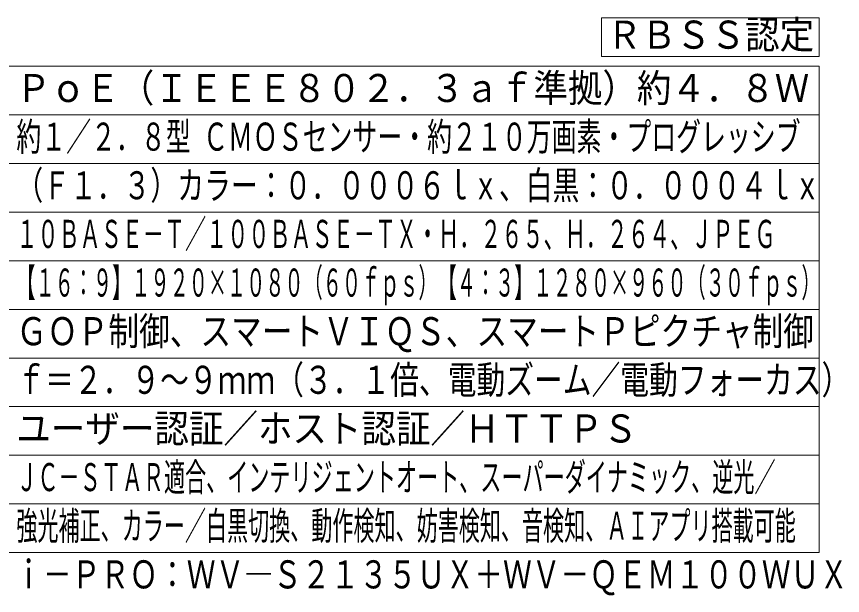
# Model space of a CAD drawing. Units: millimetres on the paper. Extents: x -62 to 65, y -59 to 59.
# Drawn here: x -20 to 64.9, y -59 to 0.5 of the extents above; entities that cross this region are included whole.
import ezdxf
from ezdxf.enums import TextEntityAlignment as Align

# ---------------------------------------------------------------- set-up
doc = ezdxf.new("R2010")
doc.units = ezdxf.units.MM
doc.layers.add('0-3_MOJI1', color=7, linetype='Continuous', lineweight=9)
doc.layers.add('0-5_WAKU', color=4, linetype='Continuous', lineweight=9)
doc.layers.add('0-4_相当品', color=4, linetype='Continuous')
doc.styles.add('ＭＳ ゴシック', font='')
doc.styles.get('ＭＳ ゴシック').set_extended_font_data('MS Gothic')

msp = doc.modelspace()

# ---------------------------------------------------------------- linework, layer by layer
at = {"layer": '0-3_MOJI1'}
msp.add_lwpolyline([(40.121, 0.367), (62.5, 0.367), (62.5, -3.6), (40.121, -3.6)], close=True, dxfattribs=at)
at = {"layer": '0-5_WAKU', "color": 3}
for p, q in [((-62.5, -4.6), (62.5, -4.6)), ((62.5, -54.6), (62.5, -4.6)), ((-62.5, -54.6), (62.5, -54.6))]:
    msp.add_line(p, q, dxfattribs=at)
at = {"layer": '0-5_WAKU'}
for p, q in [((-62.5, -9.6), (62.5, -9.6)), ((-62.5, -14.6), (62.5, -14.6)), ((-62.5, -19.6), (62.5, -19.6)), ((62.5, -24.6), (-62.5, -24.6)), ((62.5, -29.6), (-62.5, -29.6)), ((-62.5, -34.6), (62.5, -34.6)), ((-62.5, -39.6), (62.5, -39.6)), ((-62.5, -44.6), (62.5, -44.6)), ((-62.5, -49.6), (62.5, -49.6))]:
    msp.add_line(p, q, dxfattribs=at)

# ---------------------------------------------------------------- texts
at = {"layer": '0-3_MOJI1', "style": 'ＭＳ ゴシック'}
for s, height, width, p in [('ＲＢＳＳ認定', 2.889, 0.9, (40.71, -3.672)), ('ＰｏＥ（ＩＥＥＥ８０２．３ａｆ準拠）約４．８Ｗ', 2.886, 0.9, (-20, -9.155)), ('約１／２．８型 ＣＭＯＳセンサー・約２１０万画素・プログレッシブ', 2.886, 0.65, (-20, -14.155)), ('（Ｆ１．３）カラー：０．０００６ｌｘ、白黒：０．０００４ｌｘ', 2.886, 0.7, (-20, -19.155)), ('１０ＢＡＳＥ－Ｔ／１００ＢＡＳＥ－ＴＸ・Ｈ．２６５、Ｈ．２６４、ＪＰＥＧ', 2.889, 0.55, (-20, -24.155)), ('【１６：９】１９２０×１０８０（６０ｆｐｓ）【４：３】１２８０×９６０（３０ｆｐｓ）', 2.886, 0.5, (-20, -29.155)), ('ＧＯＰ制御、スマートＶＩＱＳ、スマートＰピクチャ制御', 2.889, 0.8, (-20, -34.155)), ('ｆ＝２．９～９ｍｍ（３．１倍、電動ズーム／電動フォーカス）', 2.889, 0.75, (-20, -39.155)), ('ユーザー認証／ホスト認証／ＨＴＴＰＳ', 2.889, 0.9, (-20, -44.155)), ('ＪＣ－ＳＴＡＲ適合、インテリジェントオート、スーパーダイナミック、逆光／', 2.889, 0.55, (-20, -49.155)), ('強光補正、カラー／白黒切換、動作検知、妨害検知、音検知、ＡＩアプリ搭載可能', 2.886, 0.55, (-20, -54.155))]:
    msp.add_text(s, height=height, dxfattribs=dict(at, width=width)).set_placement(p, align=Align.BOTTOM_LEFT)
at = {"layer": '0-4_相当品', "style": 'ＭＳ ゴシック', "width": 0.75}
msp.add_text('ｉ－ＰＲＯ：ＷＶ―Ｓ２１３５ＵＸ＋ＷＶ－ＱＥＭ１００ＷＵＸ', height=2.889, dxfattribs=at).set_placement((-20.22, -59.155), align=Align.BOTTOM_LEFT)

doc.saveas('drawing.dxf')
